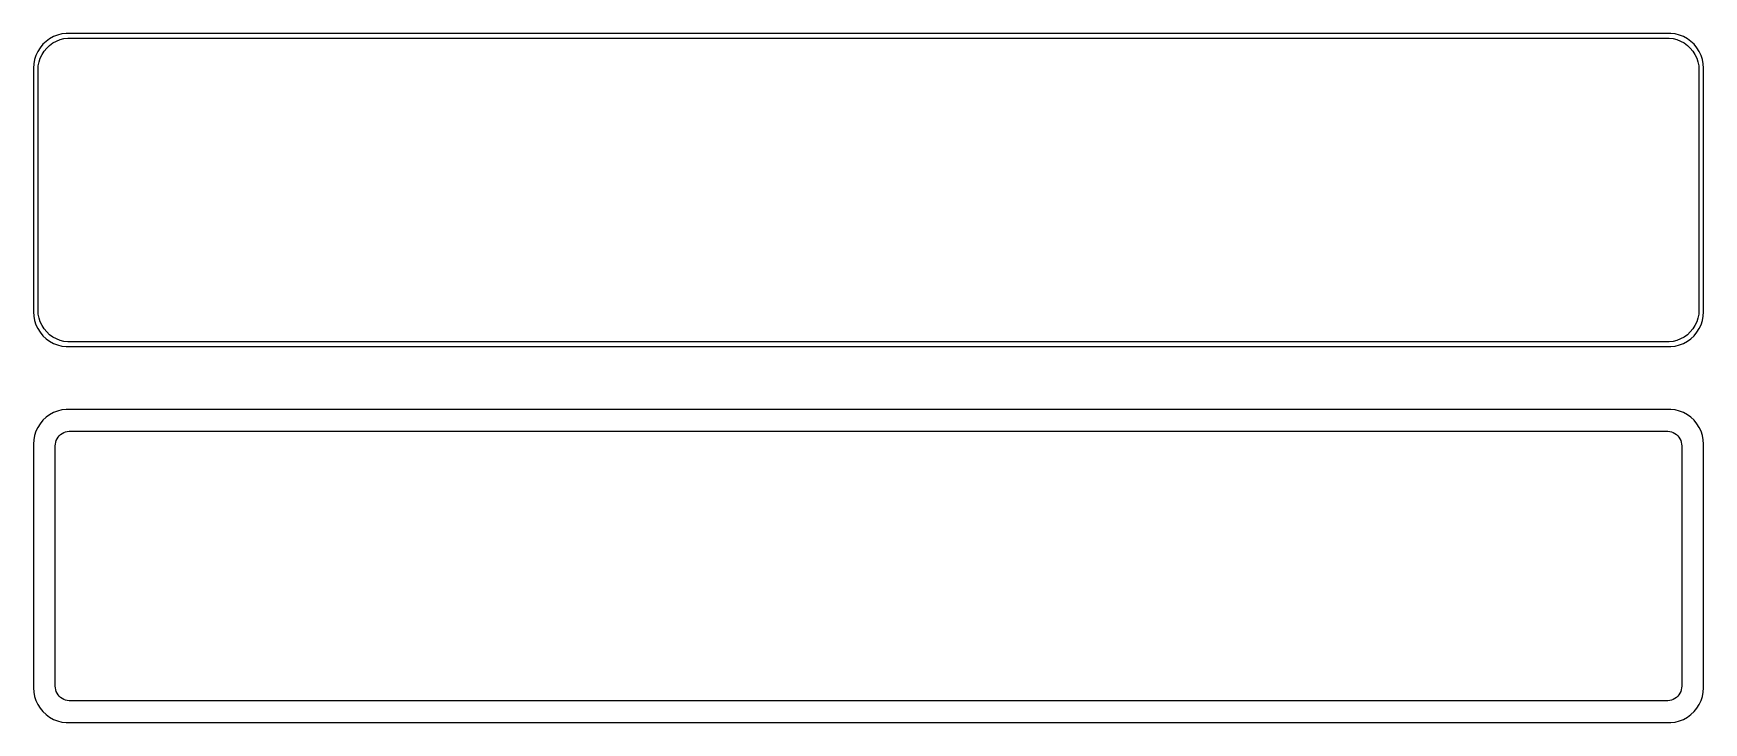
# Model space of a CAD drawing. Header units: metres. Extents: x -120 to 120, y 86 to 184.
import ezdxf

# ---------------------------------------------------------------- set-up
doc = ezdxf.new("R2010")
doc.units = ezdxf.units.M

msp = doc.modelspace()

# ---------------------------------------------------------------- linework, layer by layer
for p, q in [((-119.045, 182.439), (-119.382, 181.909)), ((-118.645, 182.923), (-119.045, 182.439)), ((-118.187, 183.353), (-118.645, 182.923)), ((-117.679, 183.722), (-118.187, 183.353)), ((-118.088, 182.384), (-117.668, 182.778)), ((-117.129, 184.024), (-117.679, 183.722)), ((-117.668, 182.778), (-117.203, 183.116)), ((-117.203, 183.116), (-116.699, 183.393)), ((-116.545, 184.255), (-117.129, 184.024)), ((-116.699, 183.393), (-116.165, 183.604)), ((-115.937, 184.411), (-116.545, 184.255)), ((-116.165, 183.604), (-115.608, 183.747)), ((-115.314, 184.49), (-115.937, 184.411)), ((-115.608, 183.747), (-115.037, 183.819)), ((115.314, 184.49), (-115.314, 184.49)), ((-115.037, 183.819), (115.037, 183.819)), ((115.037, 183.819), (115.608, 183.747)), ((115.937, 184.411), (115.314, 184.49)), ((115.608, 183.747), (116.165, 183.604)), ((116.545, 184.255), (115.937, 184.411)), ((116.165, 183.604), (116.699, 183.393)), ((117.129, 184.024), (116.545, 184.255)), ((116.699, 183.393), (117.203, 183.116)), ((117.679, 183.722), (117.129, 184.024)), ((117.203, 183.116), (117.668, 182.778)), ((117.668, 182.778), (118.088, 182.384)), ((118.187, 183.353), (117.679, 183.722)), ((118.645, 182.923), (118.187, 183.353)), ((119.045, 182.439), (118.645, 182.923)), ((119.382, 181.909), (119.045, 182.439)), ((-119.961, 180.127), (-120, 179.5)), ((-119.843, 180.743), (-119.961, 180.127)), ((-119.649, 181.341), (-119.843, 180.743)), ((-119.382, 181.909), (-119.649, 181.341)), ((-119.292, 179.824), (-119.185, 180.389)), ((-119.185, 180.389), (-119.007, 180.935)), ((-119.007, 180.935), (-118.762, 181.456)), ((-118.762, 181.456), (-118.454, 181.941)), ((-118.454, 181.941), (-118.088, 182.384)), ((118.088, 182.384), (118.454, 181.941)), ((118.454, 181.941), (118.762, 181.456)), ((118.762, 181.456), (119.007, 180.935)), ((119.007, 180.935), (119.185, 180.389)), ((119.185, 180.389), (119.292, 179.824)), ((119.649, 181.341), (119.382, 181.909)), ((119.843, 180.743), (119.649, 181.341)), ((119.961, 180.127), (119.843, 180.743)), ((120, 179.5), (119.961, 180.127)), ((-120, 179.5), (-120, 144.5)), ((-119.328, 179.25), (-119.292, 179.824)), ((-119.328, 144.75), (-119.328, 179.25)), ((119.292, 179.824), (119.328, 179.25)), ((119.328, 179.25), (119.328, 144.75)), ((120, 144.5), (120, 179.5)), ((-120, 144.5), (-119.961, 143.873)), ((-119.292, 144.176), (-119.328, 144.75)), ((-119.185, 143.611), (-119.292, 144.176)), ((119.292, 144.176), (119.185, 143.611)), ((119.328, 144.75), (119.292, 144.176)), ((119.961, 143.873), (120, 144.5)), ((-119.961, 143.873), (-119.843, 143.257)), ((-119.843, 143.257), (-119.649, 142.659)), ((-119.649, 142.659), (-119.382, 142.091)), ((-119.382, 142.091), (-119.045, 141.561)), ((-119.007, 143.065), (-119.185, 143.611)), ((-118.762, 142.544), (-119.007, 143.065)), ((-118.454, 142.059), (-118.762, 142.544)), ((-118.088, 141.616), (-118.454, 142.059)), ((-117.668, 141.222), (-118.088, 141.616)), ((118.088, 141.616), (117.668, 141.222)), ((118.454, 142.059), (118.088, 141.616)), ((118.762, 142.544), (118.454, 142.059)), ((119.007, 143.065), (118.762, 142.544)), ((119.185, 143.611), (119.007, 143.065)), ((119.045, 141.561), (119.382, 142.091)), ((119.382, 142.091), (119.649, 142.659)), ((119.649, 142.659), (119.843, 143.257)), ((119.843, 143.257), (119.961, 143.873)), ((-119.045, 141.561), (-118.645, 141.077)), ((-118.645, 141.077), (-118.187, 140.647)), ((-118.187, 140.647), (-117.679, 140.278)), ((-117.679, 140.278), (-117.129, 139.976)), ((-117.203, 140.884), (-117.668, 141.222)), ((-116.699, 140.607), (-117.203, 140.884)), ((-117.129, 139.976), (-116.545, 139.745)), ((-116.165, 140.396), (-116.699, 140.607)), ((-116.545, 139.745), (-115.937, 139.589)), ((-115.608, 140.253), (-116.165, 140.396)), ((-115.937, 139.589), (-115.314, 139.51)), ((-115.037, 140.181), (-115.608, 140.253)), ((-115.314, 139.51), (115.314, 139.51)), ((115.037, 140.181), (-115.037, 140.181)), ((115.608, 140.253), (115.037, 140.181)), ((115.314, 139.51), (115.937, 139.589)), ((116.165, 140.396), (115.608, 140.253)), ((115.937, 139.589), (116.545, 139.745)), ((116.699, 140.607), (116.165, 140.396)), ((116.545, 139.745), (117.129, 139.976)), ((117.203, 140.884), (116.699, 140.607)), ((117.129, 139.976), (117.679, 140.278)), ((117.668, 141.222), (117.203, 140.884)), ((117.679, 140.278), (118.187, 140.647)), ((118.187, 140.647), (118.645, 141.077)), ((118.645, 141.077), (119.045, 141.561)), ((-117.679, 129.722), (-118.187, 129.353)), ((-117.129, 130.024), (-117.679, 129.722)), ((-116.545, 130.255), (-117.129, 130.024)), ((-115.937, 130.411), (-116.545, 130.255)), ((-115.314, 130.49), (-115.937, 130.411)), ((115.314, 130.49), (-115.314, 130.49)), ((115.937, 130.411), (115.314, 130.49)), ((116.545, 130.255), (115.937, 130.411)), ((117.129, 130.024), (116.545, 130.255)), ((117.679, 129.722), (117.129, 130.024)), ((118.187, 129.353), (117.679, 129.722)), ((-119.649, 127.341), (-119.843, 126.743)), ((-119.382, 127.909), (-119.649, 127.341)), ((-119.045, 128.439), (-119.382, 127.909)), ((-118.645, 128.923), (-119.045, 128.439)), ((-118.187, 129.353), (-118.645, 128.923)), ((-115.648, 127.159), (-115.402, 127.256)), ((-115.402, 127.256), (-115.145, 127.322)), ((-115.145, 127.322), (-114.882, 127.355)), ((-114.882, 127.355), (114.882, 127.355)), ((114.882, 127.355), (115.145, 127.322)), ((115.145, 127.322), (115.402, 127.256)), ((115.402, 127.256), (115.648, 127.159)), ((118.645, 128.923), (118.187, 129.353)), ((119.045, 128.439), (118.645, 128.923)), ((119.382, 127.909), (119.045, 128.439)), ((119.649, 127.341), (119.382, 127.909)), ((119.843, 126.743), (119.649, 127.341)), ((-119.961, 126.127), (-120, 125.5)), ((-120, 125.5), (-120, 90.5)), ((-119.843, 126.743), (-119.961, 126.127)), ((-116.86, 125.25), (-116.843, 125.514)), ((-116.86, 90.75), (-116.86, 125.25)), ((-116.843, 125.514), (-116.793, 125.775)), ((-116.793, 125.775), (-116.711, 126.027)), ((-116.711, 126.027), (-116.599, 126.266)), ((-116.599, 126.266), (-116.457, 126.49)), ((-116.457, 126.49), (-116.288, 126.694)), ((-116.288, 126.694), (-116.095, 126.875)), ((-116.095, 126.875), (-115.88, 127.031)), ((-115.88, 127.031), (-115.648, 127.159)), ((115.648, 127.159), (115.88, 127.031)), ((115.88, 127.031), (116.095, 126.875)), ((116.095, 126.875), (116.288, 126.694)), ((116.288, 126.694), (116.457, 126.49)), ((116.457, 126.49), (116.599, 126.266)), ((116.599, 126.266), (116.711, 126.027)), ((116.711, 126.027), (116.793, 125.775)), ((116.793, 125.775), (116.843, 125.514)), ((116.843, 125.514), (116.86, 125.25)), ((116.86, 125.25), (116.86, 90.75)), ((119.961, 126.127), (119.843, 126.743)), ((120, 125.5), (119.961, 126.127)), ((120, 90.5), (120, 125.5)), ((-120, 90.5), (-119.961, 89.8733)), ((-119.961, 89.8733), (-119.843, 89.2566)), ((-119.843, 89.2566), (-119.649, 88.6594)), ((-116.843, 90.4856), (-116.86, 90.75)), ((-116.793, 90.2254), (-116.843, 90.4856)), ((-116.711, 89.9734), (-116.793, 90.2254)), ((-116.599, 89.7337), (-116.711, 89.9734)), ((-116.457, 89.51), (-116.599, 89.7337)), ((-116.288, 89.3059), (-116.457, 89.51)), ((-116.095, 89.1245), (-116.288, 89.3059)), ((-115.88, 88.9688), (-116.095, 89.1245)), ((-115.648, 88.8412), (-115.88, 88.9688)), ((-115.402, 88.7436), (-115.648, 88.8412)), ((115.648, 88.8412), (115.402, 88.7436)), ((115.88, 88.9688), (115.648, 88.8412)), ((116.095, 89.1245), (115.88, 88.9688)), ((116.288, 89.3059), (116.095, 89.1245)), ((116.457, 89.51), (116.288, 89.3059)), ((116.599, 89.7337), (116.457, 89.51)), ((116.711, 89.9734), (116.599, 89.7337)), ((116.793, 90.2254), (116.711, 89.9734)), ((116.843, 90.4856), (116.793, 90.2254)), ((116.86, 90.75), (116.843, 90.4856)), ((119.649, 88.6594), (119.843, 89.2566)), ((119.843, 89.2566), (119.961, 89.8733)), ((119.961, 89.8733), (120, 90.5)), ((-119.649, 88.6594), (-119.382, 88.0912)), ((-119.382, 88.0912), (-119.045, 87.5611)), ((-119.045, 87.5611), (-118.645, 87.0773)), ((-118.645, 87.0773), (-118.187, 86.6474)), ((-118.187, 86.6474), (-117.679, 86.2784)), ((-115.145, 88.6777), (-115.402, 88.7436)), ((-114.882, 88.6445), (-115.145, 88.6777)), ((114.882, 88.6445), (-114.882, 88.6445)), ((115.145, 88.6777), (114.882, 88.6445)), ((115.402, 88.7436), (115.145, 88.6777)), ((117.679, 86.2784), (118.187, 86.6474)), ((118.187, 86.6474), (118.645, 87.0773)), ((118.645, 87.0773), (119.045, 87.5611)), ((119.045, 87.5611), (119.382, 88.0912)), ((119.382, 88.0912), (119.649, 88.6594)), ((-117.679, 86.2784), (-117.129, 85.9759)), ((-117.129, 85.9759), (-116.545, 85.7447)), ((-116.545, 85.7447), (-115.937, 85.5886)), ((-115.937, 85.5886), (-115.314, 85.5099)), ((-115.314, 85.5099), (115.314, 85.5099)), ((115.314, 85.5099), (115.937, 85.5886)), ((115.937, 85.5886), (116.545, 85.7447)), ((116.545, 85.7447), (117.129, 85.9759)), ((117.129, 85.9759), (117.679, 86.2784))]:
    msp.add_line(p, q)

doc.saveas('drawing.dxf')
